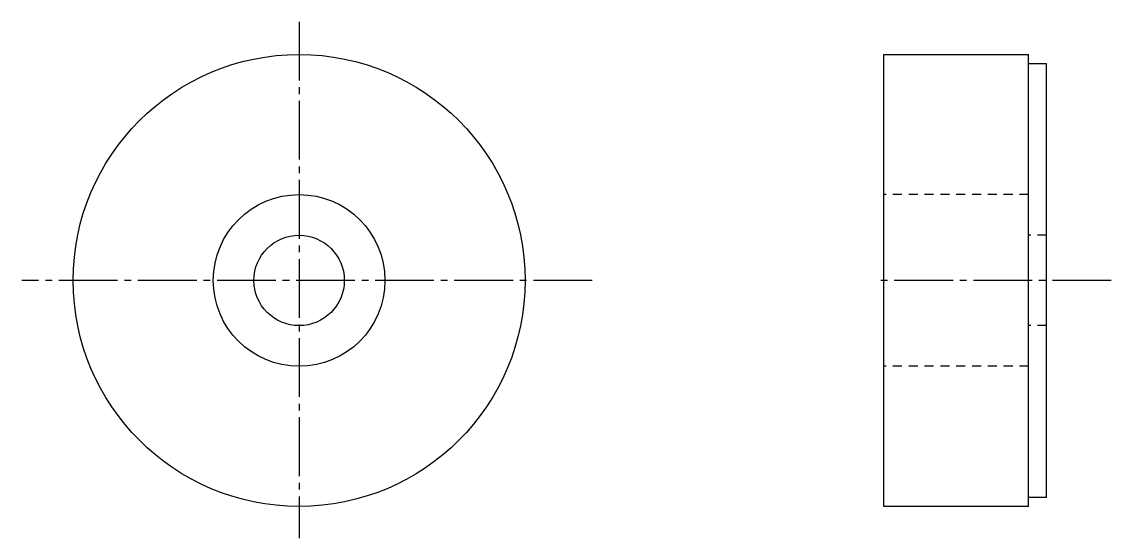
# Model space of a CAD drawing. Extents: x 10 to 146, y 10 to 152.
# Drawn here: x 86 to 146.3, y 123.7 to 152.3 of the extents above; entities outside this region: 2.
import ezdxf

# ---------------------------------------------------------------- set-up
doc = ezdxf.new("R2010")
doc.units = 0
doc.header["$LTSCALE"] = 0.25
doc.linetypes.add('CENTER', pattern=[17.5, 13, -1.5, 1.5, -1.5])
doc.linetypes.add('DASHED', pattern=[3.5, 2, -1.5])
doc.layers.get('0').update_dxf_attribs({"linetype": 'CONTINUOUS'})
doc.layers.add('CENTER', color=1, linetype='CENTER')

msp = doc.modelspace()

# ---------------------------------------------------------------- linework, layer by layer
for p, q in [((133.722, 125.477), (133.722, 150.477)), ((133.722, 150.477), (141.722, 150.477)), ((141.722, 125.477), (141.722, 150.477)), ((141.722, 149.977), (142.722, 149.977)), ((142.722, 125.977), (142.722, 149.977)), ((142.722, 128.477), (142.722, 147.477)), ((142.722, 137.977), (142.722, 137.977)), ((142.722, 133.227), (142.722, 133.227)), ((142.722, 125.977), (141.722, 125.977)), ((141.722, 125.477), (133.722, 125.477))]:
    msp.add_line(p, q)
at = {"color": 3, "linetype": 'DASHED'}
for p, q in [((141.722, 142.727), (133.722, 142.727)), ((142.722, 140.477), (141.722, 140.477)), ((142.722, 135.477), (141.722, 135.477)), ((141.722, 133.227), (133.722, 133.227))]:
    msp.add_line(p, q, dxfattribs=at)
for radius in [12.5, 4.75, 2.5]:
    msp.add_circle((101.37, 137.977), radius)
at = {"layer": 'CENTER', "color": 1, "linetype": 'CENTER'}
for p, q in [((101.37, 152.283), (101.37, 123.72)), ((117.581, 137.977), (86.027, 137.977)), ((146.297, 137.977), (133.18, 137.977))]:
    msp.add_line(p, q, dxfattribs=at)

# ---------------------------------------------------------------- texts
for s, p in [('UPWH5-9', (10, 25)), ('UPWH05', (10, 10))]:
    msp.add_text(s, height=4).set_placement(p)

doc.saveas('drawing.dxf')
